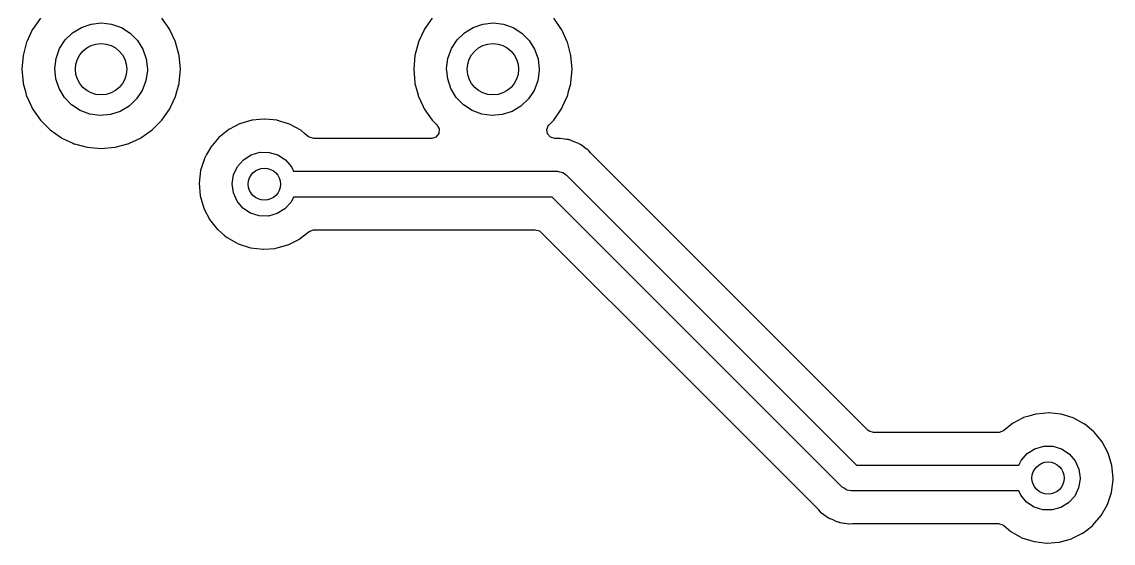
# Model space of a CAD drawing. Extents: x 41 to 172, y -238 to -26.
# Drawn here: x 102.4 to 119.38, y -61.47 to -53.35 of the extents above; entities that cross this region are included whole.
import ezdxf

# ---------------------------------------------------------------- set-up
doc = ezdxf.new("R2010")
doc.units = 0
doc.layers.add('BLACK', color=7, linetype='CONTINUOUS')

msp = doc.modelspace()

# ---------------------------------------------------------------- linework, layer by layer
at = {"layer": 'BLACK', "linetype": 'CONTINUOUS'}
for p, q in [((102.687, -53.2993), (102.564, -53.4754)), ((104.7, -53.4754), (104.577, -53.2993)), ((108.783, -53.2993), (108.66, -53.4754)), ((110.796, -53.4754), (110.673, -53.2993)), ((102.562, -53.4804), (102.476, -53.6652)), ((102.564, -53.4754), (102.562, -53.4804)), ((102.562, -53.4804), (102.562, -53.4804)), ((103.189, -53.5246), (103.325, -53.4405)), ((103.325, -53.4405), (103.477, -53.3888)), ((103.477, -53.3888), (103.637, -53.372)), ((103.637, -53.372), (103.796, -53.391)), ((103.796, -53.391), (103.948, -53.4449)), ((103.948, -53.4449), (104.083, -53.5309)), ((104.702, -53.4804), (104.7, -53.4754)), ((104.788, -53.6652), (104.702, -53.4804)), ((104.702, -53.4804), (104.702, -53.4804)), ((108.658, -53.4804), (108.572, -53.6652)), ((108.66, -53.4754), (108.658, -53.4804)), ((108.658, -53.4804), (108.658, -53.4804)), ((109.285, -53.5246), (109.421, -53.4405)), ((109.421, -53.4405), (109.573, -53.3888)), ((109.573, -53.3888), (109.733, -53.372)), ((109.733, -53.372), (109.892, -53.391)), ((109.892, -53.391), (110.044, -53.4449)), ((110.044, -53.4449), (110.179, -53.5309)), ((110.798, -53.4804), (110.796, -53.4754)), ((110.884, -53.6652), (110.798, -53.4804)), ((110.798, -53.4804), (110.798, -53.4804)), ((102.987, -53.7719), (103.074, -53.6369)), ((103.074, -53.6369), (103.189, -53.5246)), ((104.083, -53.5309), (104.196, -53.6448)), ((104.196, -53.6448), (104.281, -53.7809)), ((109.083, -53.7719), (109.17, -53.6369)), ((109.17, -53.6369), (109.285, -53.5246)), ((110.179, -53.5309), (110.292, -53.6448)), ((110.292, -53.6448), (110.377, -53.7809)), ((102.473, -53.6702), (102.418, -53.8779)), ((102.476, -53.6652), (102.473, -53.6702)), ((102.932, -53.9227), (102.987, -53.7719)), ((104.281, -53.7809), (104.334, -53.9325)), ((104.791, -53.6702), (104.788, -53.6652)), ((104.846, -53.8779), (104.791, -53.6702)), ((108.569, -53.6702), (108.514, -53.8779)), ((108.572, -53.6652), (108.569, -53.6702)), ((109.028, -53.9227), (109.083, -53.7719)), ((110.377, -53.7809), (110.43, -53.9325)), ((110.887, -53.6702), (110.884, -53.6652)), ((110.942, -53.8779), (110.887, -53.6702)), ((102.418, -53.8779), (102.399, -54.092)), ((102.912, -54.0819), (102.932, -53.9227)), ((104.334, -53.9325), (104.352, -54.092)), ((104.865, -54.092), (104.846, -53.8779)), ((108.514, -53.8779), (108.495, -54.092)), ((109.008, -54.0819), (109.028, -53.9227)), ((110.43, -53.9325), (110.448, -54.092)), ((110.961, -54.092), (110.942, -53.8779)), ((102.399, -54.092), (102.418, -54.3061)), ((102.928, -54.2417), (102.912, -54.0819)), ((104.352, -54.1121), (104.329, -54.2711)), ((104.352, -54.092), (104.352, -54.1121)), ((104.846, -54.3061), (104.865, -54.092)), ((108.495, -54.092), (108.514, -54.3061)), ((109.024, -54.2417), (109.008, -54.0819)), ((110.448, -54.1121), (110.425, -54.2711)), ((110.448, -54.092), (110.448, -54.1121)), ((110.942, -54.3061), (110.961, -54.092)), ((102.418, -54.3061), (102.419, -54.3115)), ((102.419, -54.3115), (102.419, -54.3115)), ((102.419, -54.3115), (102.454, -54.4407)), ((102.978, -54.394), (102.928, -54.2417)), ((104.329, -54.2711), (104.272, -54.4211)), ((104.81, -54.4407), (104.845, -54.3115)), ((104.845, -54.3115), (104.846, -54.3061)), ((104.845, -54.3115), (104.845, -54.3115)), ((108.514, -54.3061), (108.515, -54.3115)), ((108.515, -54.3115), (108.515, -54.3115)), ((108.515, -54.3115), (108.55, -54.4407)), ((109.074, -54.394), (109.024, -54.2417)), ((110.425, -54.2711), (110.368, -54.4211)), ((110.906, -54.4407), (110.941, -54.3115)), ((110.941, -54.3115), (110.942, -54.3061)), ((110.941, -54.3115), (110.941, -54.3115)), ((102.454, -54.4407), (102.473, -54.5138)), ((103.062, -54.5313), (102.978, -54.394)), ((104.272, -54.4211), (104.184, -54.5548)), ((104.791, -54.5138), (104.81, -54.4407)), ((108.55, -54.4407), (108.569, -54.5138)), ((109.158, -54.5313), (109.074, -54.394)), ((110.368, -54.4211), (110.28, -54.5548)), ((110.887, -54.5138), (110.906, -54.4407)), ((102.473, -54.5138), (102.475, -54.5188)), ((102.475, -54.5188), (102.476, -54.5188)), ((102.476, -54.5188), (102.548, -54.6733)), ((103.173, -54.6468), (103.062, -54.5313)), ((103.307, -54.7347), (103.173, -54.6468)), ((104.067, -54.6655), (103.929, -54.7477)), ((104.184, -54.5548), (104.067, -54.6655)), ((104.716, -54.6733), (104.788, -54.5188)), ((104.788, -54.5188), (104.791, -54.5138)), ((104.788, -54.5188), (104.788, -54.5188)), ((108.569, -54.5138), (108.572, -54.5188)), ((108.572, -54.5188), (108.572, -54.5188)), ((108.572, -54.5188), (108.644, -54.6733)), ((109.269, -54.6468), (109.158, -54.5313)), ((109.403, -54.7347), (109.269, -54.6468)), ((110.163, -54.6655), (110.025, -54.7477)), ((110.28, -54.5548), (110.163, -54.6655)), ((110.812, -54.6733), (110.884, -54.5188)), ((110.884, -54.5188), (110.887, -54.5138)), ((110.884, -54.5188), (110.884, -54.5188)), ((102.548, -54.6733), (102.564, -54.7086)), ((102.564, -54.7086), (102.687, -54.8847)), ((103.458, -54.7906), (103.307, -54.7347)), ((103.617, -54.8118), (103.458, -54.7906)), ((103.777, -54.7973), (103.617, -54.8118)), ((103.929, -54.7477), (103.777, -54.7973)), ((104.577, -54.8847), (104.7, -54.7086)), ((104.7, -54.7086), (104.716, -54.6733)), ((108.644, -54.6733), (108.66, -54.7086)), ((108.66, -54.7086), (108.783, -54.8847)), ((109.554, -54.7906), (109.403, -54.7347)), ((109.713, -54.8118), (109.554, -54.7906)), ((109.873, -54.7973), (109.713, -54.8118)), ((110.025, -54.7477), (109.873, -54.7973)), ((110.673, -54.8847), (110.796, -54.7086)), ((110.796, -54.7086), (110.812, -54.6733)), ((102.687, -54.8847), (102.839, -55.0367)), ((104.425, -55.0367), (104.577, -54.8847)), ((105.716, -54.9804), (105.617, -55.032)), ((105.787, -54.9433), (105.716, -54.9804)), ((105.792, -54.9404), (105.787, -54.9433)), ((105.787, -54.9433), (105.787, -54.9433)), ((105.871, -54.9172), (105.792, -54.9404)), ((105.976, -54.8863), (105.871, -54.9172)), ((105.982, -54.8846), (105.976, -54.8863)), ((105.976, -54.8863), (105.976, -54.8863)), ((105.988, -54.884), (105.982, -54.8846)), ((106.097, -54.8742), (105.988, -54.884)), ((105.988, -54.884), (105.988, -54.884)), ((106.179, -54.8666), (106.097, -54.8742)), ((106.185, -54.8673), (106.179, -54.8666)), ((106.37, -54.8867), (106.185, -54.8673)), ((106.185, -54.8673), (106.185, -54.8673)), ((106.376, -54.8873), (106.37, -54.8867)), ((106.37, -54.8867), (106.37, -54.8867)), ((106.565, -54.9458), (106.376, -54.8873)), ((106.739, -55.0399), (106.565, -54.9458)), ((108.783, -54.8847), (108.855, -54.9564)), ((108.855, -54.9564), (108.889, -55.0187)), ((110.565, -55.0276), (110.595, -54.963)), ((110.595, -54.963), (110.601, -54.9564)), ((110.601, -54.9564), (110.673, -54.8847)), ((102.839, -55.0367), (103.015, -55.16)), ((103.015, -55.16), (103.02, -55.1623)), ((103.02, -55.1623), (103.02, -55.1623)), ((103.02, -55.1623), (103.192, -55.2425)), ((104.072, -55.2425), (104.244, -55.1623)), ((104.244, -55.1623), (104.249, -55.16)), ((104.244, -55.1623), (104.244, -55.1623)), ((104.249, -55.16), (104.425, -55.0367)), ((105.463, -55.156), (105.336, -55.3075)), ((105.617, -55.032), (105.463, -55.156)), ((106.743, -55.0438), (106.739, -55.0399)), ((106.799, -55.0895), (106.743, -55.0438)), ((106.743, -55.0438), (106.743, -55.0438)), ((106.861, -55.1413), (106.799, -55.0895)), ((106.863, -55.1426), (106.861, -55.1413)), ((106.875, -55.1515), (106.863, -55.1426)), ((106.943, -55.1715), (106.875, -55.1515)), ((108.766, -55.1715), (106.943, -55.1715)), ((108.775, -55.1712), (108.766, -55.1715)), ((108.841, -55.1464), (108.775, -55.1712)), ((108.884, -55.0895), (108.841, -55.1464)), ((108.889, -55.0187), (108.884, -55.0895)), ((110.575, -55.0978), (110.565, -55.0276)), ((110.622, -55.1515), (110.575, -55.0978)), ((110.69, -55.1715), (110.622, -55.1515)), ((110.706, -55.1715), (110.69, -55.1715)), ((110.714, -55.1713), (110.706, -55.1715)), ((110.768, -55.1681), (110.714, -55.1713)), ((110.776, -55.1677), (110.768, -55.1681)), ((110.768, -55.1681), (110.768, -55.1681)), ((110.839, -55.1793), (110.776, -55.1677)), ((103.192, -55.2425), (103.21, -55.2508)), ((103.21, -55.2508), (103.216, -55.2522)), ((103.216, -55.2522), (103.216, -55.2522)), ((103.216, -55.2522), (103.413, -55.305)), ((103.413, -55.305), (103.413, -55.305)), ((103.413, -55.305), (103.418, -55.3065)), ((103.418, -55.3065), (103.632, -55.3252)), ((103.632, -55.3252), (103.846, -55.3065)), ((103.846, -55.3065), (103.851, -55.305)), ((103.851, -55.305), (104.048, -55.2522)), ((103.851, -55.305), (103.851, -55.305)), ((104.048, -55.2522), (104.054, -55.2508)), ((104.048, -55.2522), (104.048, -55.2522)), ((104.054, -55.2508), (104.072, -55.2425)), ((105.333, -55.3129), (105.274, -55.4199)), ((105.336, -55.3075), (105.333, -55.3129)), ((105.333, -55.3129), (105.333, -55.3129)), ((110.845, -55.1804), (110.839, -55.1793)), ((110.871, -55.1838), (110.845, -55.1804)), ((110.901, -55.1877), (110.871, -55.1838)), ((110.908, -55.1887), (110.901, -55.1877)), ((110.901, -55.1877), (110.901, -55.1877)), ((110.916, -55.1915), (110.908, -55.1887)), ((110.918, -55.1921), (110.916, -55.1915)), ((110.934, -55.1968), (110.918, -55.1921)), ((110.937, -55.1976), (110.934, -55.1968)), ((110.944, -55.199), (110.937, -55.1976)), ((111.003, -55.2252), (110.944, -55.199)), ((111.009, -55.2278), (111.003, -55.2252)), ((111.061, -55.2482), (111.009, -55.2278)), ((111.068, -55.251), (111.061, -55.2482)), ((111.061, -55.2482), (111.061, -55.2482)), ((111.074, -55.2554), (111.068, -55.251)), ((111.077, -55.2566), (111.074, -55.2554)), ((111.092, -55.265), (111.077, -55.2566)), ((111.094, -55.2664), (111.092, -55.265)), ((111.101, -55.2695), (111.094, -55.2664)), ((111.107, -55.2742), (111.101, -55.2695)), ((111.151, -55.3089), (111.107, -55.2742)), ((111.156, -55.3129), (111.151, -55.3089)), ((111.209, -55.3496), (111.156, -55.3129)), ((105.239, -55.4867), (105.212, -55.5719)), ((105.241, -55.4808), (105.239, -55.4867)), ((105.239, -55.4867), (105.239, -55.4867)), ((105.274, -55.4199), (105.241, -55.4808)), ((105.754, -55.6055), (105.848, -55.4992)), ((105.848, -55.4992), (105.968, -55.4236)), ((105.968, -55.4236), (106.104, -55.3846)), ((106.104, -55.3846), (106.246, -55.3855)), ((106.246, -55.3855), (106.382, -55.4261)), ((106.382, -55.4261), (106.501, -55.5032)), ((106.501, -55.5032), (106.593, -55.6106)), ((111.225, -55.3685), (111.209, -55.3496)), ((111.247, -55.3932), (111.225, -55.3685)), ((111.252, -55.3995), (111.247, -55.3932)), ((115.56, -59.7066), (111.252, -55.3995)), ((105.181, -55.6693), (105.159, -55.8659)), ((105.212, -55.5719), (105.181, -55.6693)), ((105.694, -55.7338), (105.754, -55.6055)), ((106.593, -55.6106), (106.625, -55.68)), ((106.625, -55.68), (110.731, -55.68)), ((110.731, -55.68), (110.764, -55.6875)), ((110.764, -55.6875), (110.797, -55.6912)), ((105.672, -55.8739), (105.694, -55.7338)), ((110.797, -55.6912), (110.807, -55.6974)), ((110.807, -55.6974), (110.818, -55.6999)), ((110.818, -55.6999), (110.844, -55.7208)), ((110.844, -55.7208), (110.872, -55.7386)), ((110.872, -55.7386), (115.386, -60.252)), ((105.159, -55.8659), (105.175, -56.0629)), ((105.69, -56.0145), (105.672, -55.8739)), ((105.748, -56.1442), (105.69, -56.0145)), ((105.175, -56.0629), (105.23, -56.253)), ((105.839, -56.2527), (105.748, -56.1442)), ((106.587, -56.1596), (106.491, -56.2647)), ((106.625, -56.08), (106.587, -56.1596)), ((110.648, -56.08), (106.625, -56.08)), ((115.162, -60.5934), (110.648, -56.08)), ((105.23, -56.253), (105.233, -56.2585)), ((105.233, -56.2585), (105.317, -56.4221)), ((105.957, -56.3313), (105.839, -56.2527)), ((106.092, -56.3736), (105.957, -56.3313)), ((106.371, -56.3389), (106.234, -56.3762)), ((106.491, -56.2647), (106.371, -56.3389)), ((105.317, -56.4221), (105.32, -56.429)), ((105.32, -56.429), (105.443, -56.584)), ((106.234, -56.3762), (106.092, -56.3736)), ((105.443, -56.584), (105.448, -56.5879)), ((105.448, -56.5879), (105.448, -56.5879)), ((105.448, -56.5879), (105.559, -56.683)), ((105.559, -56.683), (105.594, -56.7121)), ((106.715, -56.7356), (106.869, -56.6152)), ((106.869, -56.6152), (106.935, -56.589)), ((106.935, -56.589), (106.947, -56.5885)), ((106.947, -56.5885), (110.385, -56.5885)), ((110.385, -56.5885), (110.453, -56.6085)), ((110.453, -56.6085), (110.474, -56.6254)), ((110.474, -56.6254), (112.629, -58.7803)), ((105.594, -56.7121), (105.766, -56.8086)), ((105.766, -56.8086), (105.954, -56.8697)), ((105.954, -56.8697), (106.151, -56.8932)), ((106.348, -56.878), (106.538, -56.8248)), ((106.538, -56.8248), (106.544, -56.822)), ((106.544, -56.822), (106.709, -56.7384)), ((106.544, -56.822), (106.544, -56.822)), ((106.709, -56.7384), (106.715, -56.7356)), ((106.709, -56.7384), (106.709, -56.7384)), ((106.151, -56.8932), (106.157, -56.8927)), ((106.157, -56.8927), (106.342, -56.8785)), ((106.157, -56.8927), (106.157, -56.8927)), ((106.342, -56.8785), (106.348, -56.878)), ((106.342, -56.8785), (106.342, -56.8785)), ((112.629, -58.7803), (114.782, -60.9325)), ((117.965, -59.5225), (117.809, -59.604)), ((117.979, -59.5153), (117.965, -59.5225)), ((117.984, -59.5124), (117.979, -59.5153)), ((117.979, -59.5153), (117.979, -59.5153)), ((118.063, -59.4892), (117.984, -59.5124)), ((118.168, -59.4583), (118.063, -59.4892)), ((118.174, -59.4566), (118.168, -59.4583)), ((118.168, -59.4583), (118.168, -59.4583)), ((118.18, -59.456), (118.174, -59.4566)), ((118.289, -59.4462), (118.18, -59.456)), ((118.18, -59.456), (118.18, -59.456)), ((118.371, -59.4386), (118.289, -59.4462)), ((118.377, -59.4393), (118.371, -59.4386)), ((118.562, -59.4587), (118.377, -59.4393)), ((118.377, -59.4393), (118.377, -59.4393)), ((118.568, -59.4593), (118.562, -59.4587)), ((118.562, -59.4587), (118.562, -59.4587)), ((118.757, -59.5178), (118.568, -59.4593)), ((118.931, -59.6119), (118.757, -59.5178)), ((115.581, -59.7235), (115.56, -59.7066)), ((115.649, -59.7435), (115.581, -59.7235)), ((117.591, -59.7435), (115.649, -59.7435)), ((117.605, -59.7428), (117.591, -59.7435)), ((117.67, -59.7157), (117.605, -59.7428)), ((117.809, -59.604), (117.67, -59.7157)), ((118.935, -59.6158), (118.931, -59.6119)), ((119.078, -59.734), (118.935, -59.6158)), ((118.935, -59.6158), (118.935, -59.6158)), ((119.083, -59.7379), (119.078, -59.734)), ((119.087, -59.7427), (119.083, -59.7379)), ((119.136, -59.8031), (119.087, -59.7427)), ((119.087, -59.7427), (119.087, -59.7427)), ((119.208, -59.8912), (119.136, -59.8031)), ((119.301, -60.0658), (119.208, -59.8912)), ((117.946, -60.1775), (118.04, -60.0712)), ((118.04, -60.0712), (118.16, -59.9956)), ((118.16, -59.9956), (118.296, -59.9566)), ((118.296, -59.9566), (118.438, -59.9575)), ((118.438, -59.9575), (118.574, -59.9981)), ((118.574, -59.9981), (118.693, -60.0752)), ((118.693, -60.0752), (118.785, -60.1826)), ((119.358, -60.2552), (119.301, -60.0658)), ((115.386, -60.252), (117.911, -60.252)), ((117.911, -60.252), (117.946, -60.1775)), ((118.785, -60.1826), (118.844, -60.3117)), ((119.377, -60.452), (119.358, -60.2552)), ((118.844, -60.3117), (118.864, -60.452)), ((115.19, -60.6112), (115.162, -60.5934)), ((115.216, -60.6321), (115.19, -60.6112)), ((118.84, -60.604), (118.779, -60.7316)), ((118.864, -60.4642), (118.84, -60.604)), ((118.864, -60.452), (118.864, -60.4642)), ((119.352, -60.6765), (119.377, -60.4803)), ((119.377, -60.4803), (119.377, -60.452)), ((115.227, -60.6346), (115.216, -60.6321)), ((115.237, -60.6408), (115.227, -60.6346)), ((115.27, -60.6445), (115.237, -60.6408)), ((115.303, -60.652), (115.27, -60.6445)), ((117.911, -60.652), (115.303, -60.652)), ((117.94, -60.7162), (117.911, -60.652)), ((118.031, -60.8247), (117.94, -60.7162)), ((118.779, -60.7316), (118.683, -60.8367)), ((119.29, -60.8642), (119.352, -60.6765)), ((114.782, -60.9325), (114.787, -60.9388)), ((114.787, -60.9388), (114.82, -60.9758)), ((118.149, -60.9033), (118.031, -60.8247)), ((118.284, -60.9456), (118.149, -60.9033)), ((118.426, -60.9482), (118.284, -60.9456)), ((118.563, -60.9109), (118.426, -60.9482)), ((118.683, -60.8367), (118.563, -60.9109)), ((119.192, -61.0361), (119.29, -60.8642)), ((114.82, -60.9758), (114.825, -60.9824)), ((114.825, -60.9824), (114.878, -61.0191)), ((114.878, -61.0191), (114.883, -61.023)), ((114.883, -61.023), (114.933, -61.0625)), ((114.933, -61.0625), (114.94, -61.0656)), ((114.94, -61.0656), (114.942, -61.067)), ((114.942, -61.067), (114.957, -61.0754)), ((114.957, -61.0754), (114.96, -61.0766)), ((114.96, -61.0766), (114.966, -61.081)), ((114.966, -61.081), (114.973, -61.0837)), ((114.973, -61.0837), (114.973, -61.0838)), ((114.973, -61.0838), (115.025, -61.1042)), ((115.025, -61.1042), (115.031, -61.1068)), ((115.031, -61.1068), (115.09, -61.133)), ((119.063, -61.1859), (119.192, -61.0361)), ((115.09, -61.133), (115.097, -61.1344)), ((115.097, -61.1344), (115.1, -61.1352)), ((115.1, -61.1352), (115.116, -61.1399)), ((115.116, -61.1399), (115.118, -61.1405)), ((115.118, -61.1405), (115.126, -61.1433)), ((115.126, -61.1433), (115.133, -61.1443)), ((115.133, -61.1443), (115.189, -61.1516)), ((115.189, -61.1516), (115.195, -61.1527)), ((115.195, -61.1527), (115.234, -61.1598)), ((115.234, -61.1598), (115.258, -61.1643)), ((115.258, -61.1643), (115.266, -61.1639)), ((115.266, -61.1639), (115.32, -61.1607)), ((115.266, -61.1639), (115.266, -61.1639)), ((115.32, -61.1607), (115.328, -61.1605)), ((115.328, -61.1605), (117.594, -61.1605)), ((117.594, -61.1605), (117.662, -61.1805)), ((117.662, -61.1805), (117.676, -61.1905)), ((117.676, -61.1905), (117.786, -61.2841)), ((117.786, -61.2841), (117.958, -61.3806)), ((118.907, -61.3076), (119.038, -61.2052)), ((119.038, -61.2052), (119.058, -61.1897)), ((119.058, -61.1897), (119.063, -61.1859)), ((117.958, -61.3806), (118.146, -61.4417)), ((118.146, -61.4417), (118.343, -61.4652)), ((118.349, -61.4647), (118.534, -61.4505)), ((118.534, -61.4505), (118.54, -61.45)), ((118.534, -61.4505), (118.534, -61.4505)), ((118.54, -61.45), (118.73, -61.3968)), ((118.73, -61.3968), (118.736, -61.394)), ((118.736, -61.394), (118.901, -61.3104)), ((118.736, -61.394), (118.736, -61.394)), ((118.901, -61.3104), (118.907, -61.3076)), ((118.901, -61.3104), (118.901, -61.3104)), ((118.343, -61.4652), (118.349, -61.4647)), ((118.349, -61.4647), (118.349, -61.4647))]:
    msp.add_line(p, q, dxfattribs=at)
at = {"layer": 'BLACK'}
for centre, radius in [((103.632, -54.092), 0.4), ((109.728, -54.092), 0.4), ((106.172, -55.88), 0.25), ((118.364, -60.452), 0.25)]:
    msp.add_circle(centre, radius, dxfattribs=at)

doc.saveas('drawing.dxf')
